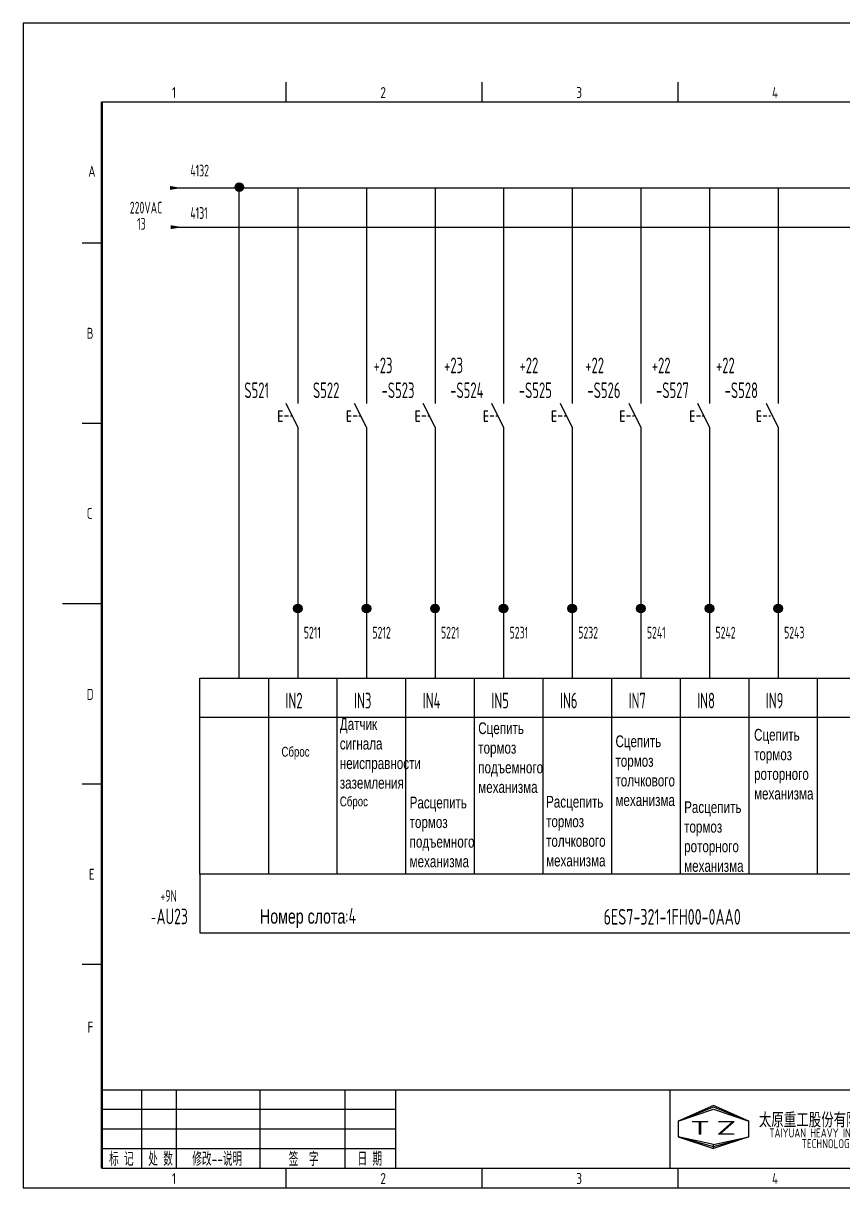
# Model space of a CAD drawing. Extents: x -2005 to 7010, y -1792 to 2924.
# Drawn here: x 1540.3 to 1749.5, y 436.6 to 733.6 of the extents above; entities that cross this region are included whole.
import ezdxf
from ezdxf.enums import TextEntityAlignment as Align

# ---------------------------------------------------------------- set-up
doc = ezdxf.new("R2010")
doc.units = 0
doc.header["$LTSCALE"] = 2
doc.linetypes.add('DASHED2', pattern=[0.375, 0.25, -0.125])
doc.layers.get('0').update_dxf_attribs({"linetype": 'CONTINUOUS'})
doc.layers.add('01', color=7, linetype='CONTINUOUS')
doc.layers.add('CONTINUOUS', color=7, linetype='CONTINUOUS')
doc.styles.add('ROMAN', font='ROMANC.shx', dxfattribs={"width": 0.7, "height": 0.7})
doc.styles.get("Standard").update_dxf_attribs({"font": 'isocp.shx', "width": 0.707, "bigfont": 'dfst.shx'})

msp = doc.modelspace()

# ---------------------------------------------------------------- hatches: boundary and pattern name
at = {"layer": 'CONTINUOUS'}
h = msp.add_hatch(color=256, dxfattribs=at)
edge = h.paths.add_edge_path()
edge.add_arc((1595.37, 691.73), 1.1, 0, 360)
h = msp.add_hatch(color=256, dxfattribs=at)
edge = h.paths.add_edge_path()
edge.add_arc((1610.28, 584.28), 1.1, 0, 360)
h = msp.add_hatch(color=256, dxfattribs=at)
edge = h.paths.add_edge_path()
edge.add_arc((1627.78, 584.28), 1.1, 0, 360)
h = msp.add_hatch(color=256, dxfattribs=at)
edge = h.paths.add_edge_path()
edge.add_arc((1645.28, 584.28), 1.1, 0, 360)
h = msp.add_hatch(color=256, dxfattribs=at)
edge = h.paths.add_edge_path()
edge.add_arc((1662.78, 584.28), 1.1, 0, 360)
h = msp.add_hatch(color=256, dxfattribs=at)
edge = h.paths.add_edge_path()
edge.add_arc((1680.28, 584.28), 1.1, 0, 360)
h = msp.add_hatch(color=256, dxfattribs=at)
edge = h.paths.add_edge_path()
edge.add_arc((1697.78, 584.28), 1.1, 0, 360)
h = msp.add_hatch(color=256, dxfattribs=at)
edge = h.paths.add_edge_path()
edge.add_arc((1715.28, 584.28), 1.1, 0, 360)
h = msp.add_hatch(color=256, dxfattribs=at)
edge = h.paths.add_edge_path()
edge.add_arc((1732.78, 584.28), 1.1, 0, 360)

# ---------------------------------------------------------------- linework, layer by layer
at = {"layer": '01', "linetype": 'ByBlock', "ltscale": 2}
for p, q in [((1595.28, 691.56), (1595.28, 566.56)), ((1610.28, 691.56), (1610.28, 636.56)), ((1627.78, 691.56), (1627.78, 636.56)), ((1645.28, 691.56), (1645.28, 636.56)), ((1662.78, 691.56), (1662.78, 636.56)), ((1680.28, 691.56), (1680.28, 636.56)), ((1697.78, 691.56), (1697.78, 636.56)), ((1715.28, 691.56), (1715.28, 636.56)), ((1732.78, 691.56), (1732.78, 636.56)), ((1627.78, 626.56), (1627.78, 566.56)), ((1645.28, 626.56), (1645.28, 566.56)), ((1662.78, 626.56), (1662.78, 566.56)), ((1680.28, 626.56), (1680.28, 566.56)), ((1697.78, 626.56), (1697.78, 566.56)), ((1715.28, 626.56), (1715.28, 566.56)), ((1732.78, 626.56), (1732.78, 566.56)), ((1602.78, 566.56), (1602.78, 516.56)), ((1620.28, 566.56), (1620.28, 516.56)), ((1637.78, 566.56), (1637.78, 516.56)), ((1655.28, 566.56), (1655.28, 516.56)), ((1672.78, 566.56), (1672.78, 516.56)), ((1690.28, 566.56), (1690.28, 516.56)), ((1707.78, 566.56), (1707.78, 516.56)), ((1725.28, 566.56), (1725.28, 516.56)), ((1725.28, 566.56), (1725.28, 516.56)), ((1742.78, 566.56), (1742.78, 516.56)), ((1585.28, 556.56), (1917.78, 556.56)), ((1585.28, 516.56), (1585.28, 501.56)), ((1585.28, 501.56), (1917.78, 501.56))]:
    msp.add_line(p, q, dxfattribs=at)
at = {"layer": '01', "linetype": 'Continuous', "ltscale": 2}
for p, q in [((1605.37, 634.68), (1606.36, 634.68)), ((1622.86, 634.68), (1623.85, 634.68)), ((1640.38, 634.68), (1641.37, 634.68)), ((1657.79, 634.68), (1658.78, 634.68)), ((1675.17, 634.68), (1676.16, 634.68)), ((1692.58, 634.68), (1693.57, 634.68)), ((1710.42, 634.68), (1711.41, 634.68)), ((1727.41, 634.68), (1728.4, 634.68)), ((1605.37, 632.07), (1606.36, 632.07)), ((1622.86, 632.07), (1623.85, 632.07)), ((1640.38, 632.07), (1641.37, 632.07)), ((1657.79, 632.07), (1658.78, 632.07)), ((1675.17, 632.07), (1676.16, 632.07)), ((1692.58, 632.07), (1693.57, 632.07)), ((1710.42, 632.07), (1711.41, 632.07)), ((1727.41, 632.07), (1728.4, 632.07))]:
    msp.add_line(p, q, dxfattribs=at)
at = {"layer": '01', "linetype": 'DASHED2', "ltscale": 2}
for p, q in [((1605.4, 633.45), (1608.83, 633.45)), ((1622.89, 633.45), (1626.32, 633.45)), ((1640.41, 633.45), (1643.84, 633.45)), ((1657.81, 633.45), (1661.25, 633.45)), ((1675.19, 633.45), (1678.63, 633.45)), ((1692.61, 633.45), (1696.04, 633.45)), ((1710.45, 633.45), (1713.88, 633.45)), ((1727.44, 633.45), (1730.87, 633.45))]:
    msp.add_line(p, q, dxfattribs=at)
at = {"layer": '01', "linetype": 'ByBlock', "ltscale": 2}
msp.add_lwpolyline([(1585.28, 566.56), (1917.78, 566.56), (1917.78, 516.56), (1585.28, 516.56)], close=True, dxfattribs=at)
at = {"layer": 'CONTINUOUS', "color": 3}
for p, q in [((1960.28, 733.56), (1540.28, 733.56)), ((1540.28, 733.56), (1540.28, 436.56)), ((1540.28, 436.56), (1960.28, 436.56))]:
    msp.add_line(p, q, dxfattribs=at)
at = {"layer": 'CONTINUOUS', "linetype": 'Continuous'}
for p, q in [((1607.28, 713.56), (1607.28, 718.56)), ((1657.28, 713.56), (1657.28, 718.56)), ((1707.28, 713.56), (1707.28, 718.56)), ((1555.28, 677.56), (1560.28, 677.56)), ((1555.28, 631.56), (1560.28, 631.56)), ((1550.28, 585.56), (1560.28, 585.56)), ((1555.28, 539.56), (1560.28, 539.56)), ((1555.28, 493.56), (1560.28, 493.56)), ((1560.28, 461.56), (1955.28, 461.56)), ((1570.55, 441.56), (1570.55, 461.56)), ((1579.38, 441.56), (1579.38, 461.56)), ((1600.62, 461.56), (1600.62, 441.56)), ((1622.28, 461.56), (1622.28, 441.56)), ((1635.28, 441.56), (1635.28, 461.56)), ((1705.28, 441.56), (1705.28, 461.56)), ((1716.28, 457.56), (1707.28, 453.56)), ((1725.28, 453.56), (1716.28, 457.56)), ((1560.28, 456.56), (1635.28, 456.56)), ((1716.28, 457.06), (1707.28, 453.56)), ((1707.28, 453.56), (1716.28, 456.56)), ((1725.28, 453.56), (1716.28, 457.06)), ((1716.28, 456.56), (1725.28, 453.56)), ((1560.28, 451.56), (1635.28, 451.56)), ((1707.28, 453.56), (1707.28, 449.56)), ((1725.28, 449.56), (1725.28, 453.56)), ((1707.28, 449.56), (1716.28, 446.56)), ((1716.28, 447.56), (1707.28, 449.56)), ((1707.28, 449.56), (1716.28, 447.06)), ((1716.28, 447.06), (1725.28, 449.56)), ((1725.28, 449.56), (1716.28, 446.56)), ((1716.28, 447.56), (1725.28, 449.56)), ((1560.28, 446.56), (1635.28, 446.56)), ((1716.28, 446.56), (1716.28, 447.56)), ((1716.28, 446.56), (1716.28, 447.56)), ((1607.28, 436.56), (1607.28, 441.56)), ((1657.28, 436.56), (1657.28, 441.56)), ((1707.28, 436.56), (1707.28, 441.56))]:
    msp.add_line(p, q, dxfattribs=at)
at = {"layer": 'CONTINUOUS'}
for p, q in [((1560.28, 713.56), (1955.28, 713.56)), ((1579.76, 691.56), (1925.28, 691.56)), ((1579.76, 681.56), (1925.28, 681.56)), ((1610.28, 638.56), (1610.28, 636.56)), ((1627.78, 638.56), (1627.78, 636.56)), ((1645.28, 638.56), (1645.28, 636.56)), ((1662.78, 638.56), (1662.78, 636.56)), ((1680.28, 638.56), (1680.28, 636.56)), ((1697.78, 638.56), (1697.78, 636.56)), ((1715.28, 638.56), (1715.28, 636.56)), ((1732.78, 638.56), (1732.78, 636.56)), ((1610.28, 630.56), (1607.28, 636.56)), ((1627.78, 630.56), (1624.78, 636.56)), ((1645.28, 630.56), (1642.28, 636.56)), ((1662.78, 630.56), (1659.78, 636.56)), ((1680.28, 630.56), (1677.28, 636.56)), ((1697.78, 630.56), (1694.78, 636.56)), ((1715.28, 630.56), (1712.28, 636.56)), ((1732.78, 630.56), (1729.78, 636.56)), ((1605.37, 634.68), (1605.37, 632.22)), ((1622.86, 634.68), (1622.86, 632.22)), ((1640.38, 634.68), (1640.38, 632.22)), ((1657.79, 634.68), (1657.79, 632.22)), ((1675.17, 634.68), (1675.17, 632.22)), ((1692.58, 634.68), (1692.58, 632.22)), ((1710.42, 634.68), (1710.42, 632.22)), ((1727.41, 634.68), (1727.41, 632.22)), ((1610.28, 630.56), (1610.28, 626.56)), ((1627.78, 630.56), (1627.78, 624.56)), ((1645.28, 630.56), (1645.28, 624.56)), ((1662.78, 630.56), (1662.78, 626.56)), ((1680.28, 630.56), (1680.28, 624.56)), ((1697.78, 630.56), (1697.78, 626.56)), ((1715.28, 630.56), (1715.28, 624.56)), ((1732.78, 630.56), (1732.78, 626.56)), ((1610.28, 626.56), (1610.28, 566.56)), ((1560.28, 441.56), (1955.28, 441.56))]:
    msp.add_line(p, q, dxfattribs=at)
at = {"layer": 'CONTINUOUS', "lineweight": 50}
msp.add_line((1560.28, 713.56), (1560.28, 441.56), dxfattribs=at)
at = {"layer": 'CONTINUOUS'}
for centre in [(1595.37, 691.73), (1610.28, 584.28), (1627.78, 584.28), (1645.28, 584.28), (1662.78, 584.28), (1680.28, 584.28), (1697.78, 584.28), (1715.28, 584.28), (1732.78, 584.28)]:
    msp.add_circle(centre, 1.1, dxfattribs=at)
for points in [[(1577.65, 692.06), (1577.65, 691.06), (1580.65, 691.56)], [(1577.84, 682.06), (1577.84, 681.06), (1580.84, 681.56)]]:
    msp.add_solid(points, dxfattribs=at)

# ---------------------------------------------------------------- texts
at = {"linetype": 'ByBlock', "ltscale": 2, "width": 0.67}
for s, p in [('+9N', (1575.27, 509.5)), ('-', (1572.9, 504.01))]:
    msp.add_text(s, height=3, dxfattribs=at).set_placement(p)
at = {"layer": '01', "linetype": 'DASHED2', "ltscale": 2, "width": 13.0176, "attachment_point": 1}
for s, insert, char_height in [('{\\fArial|b0|i0|c204|p34;\\H1.2x;Датчик сигнала неисправности заземления\\fArial|b0|i0|c0|p34;\\H0.83333x;\\P\\fArial|b0|i0|c204|p34;Сброс}', (1621, 556.33), 2.5), ('{\\fArial|b0|i0|c204|p34;Сцепить тормоз подъемного механизма}', (1656.31, 555.26), 3), ('{\\fArial|b0|i0|c204|p34;Сцепить тормоз роторного механизма}', (1726.65, 553.58), 3), ('{\\fArial|b0|i0|c204|p34;Сцепить тормоз толчкового механизма}', (1691.31, 551.92), 3), ('{\\fArial|b0|i0|c204|p34;Сброс}', (1606.11, 549.01), 2.5), ('{\\fArial|b0|i0|c204|p34;Расцепить тормоз подъемного механизма}', (1638.81, 536.3), 3), ('{\\fArial|b0|i0|c204|p34;Расцепить тормоз толчкового механизма}', (1673.61, 536.51), 3), ('{\\fArial|b0|i0|c204|p34;Расцепить тормоз роторного механизма}', (1708.82, 535.13), 3)]:
    msp.add_mtext(s, dxfattribs=dict(at, insert=insert, char_height=char_height))
at = {"layer": 'CONTINUOUS', "linetype": 'Continuous', "style": 'ROMAN'}
for s, height, width, p in [('1', 2.8, 0.7, (1578.2, 714.5)), ('2', 2.8, 0.7, (1631.36, 714.5)), ('3', 2.8, 0.7, (1681.34, 714.5)), ('4', 2.8, 0.7, (1731.23, 714.5)), ('A', 2.8, 0.7, (1556.84, 694.41)), ('B', 2.8, 0.7, (1556.45, 653.09)), ('C', 2.8, 0.7, (1556.45, 607.15)), ('D', 2.8, 0.7, (1556.45, 560.98)), ('E', 2.8, 0.7, (1557.01, 515.09)), ('F', 2.8, 0.7, (1556.66, 476.09)), ('T', 3.5, 1.8, (1710.28, 450.06)), ('Z', 3.5, 1.8, (1716.98, 450.06)), ('1', 2.8, 0.7, (1578.2, 437.5)), ('2', 2.8, 0.7, (1631.36, 437.5)), ('3', 2.8, 0.7, (1681.34, 437.5)), ('4', 2.8, 0.7, (1731.23, 437.5))]:
    msp.add_text(s, height=height, dxfattribs=dict(at, width=width)).set_placement(p)
at = {"layer": 'CONTINUOUS', "width": 0.67}
for s, p in [('4132', (1582.88, 694.49)), ('4131', (1582.88, 683.66)), ('5211', (1611.81, 576.64)), ('5212', (1629.31, 576.64)), ('5221', (1646.81, 576.64)), ('5231', (1664.31, 576.64)), ('5232', (1681.81, 576.64)), ('5241', (1699.31, 576.64)), ('5242', (1716.81, 576.64)), ('5243', (1734.31, 576.64))]:
    msp.add_text(s, height=3, dxfattribs=at).set_placement(p)
at = {"layer": 'CONTINUOUS', "color": 1, "width": 0.67}
for s, p in [('220VAC', (1567.45, 685.04)), ('13', (1569.31, 680.91))]:
    msp.add_text(s, height=3, dxfattribs=at).set_placement(p)
at = {"layer": 'CONTINUOUS', "color": 3, "width": 0.65052}
for s, p in [('+23', (1629.6, 644.3)), ('+23', (1647.6, 644.3)), ('+22', (1666.83, 644.3)), ('+22', (1683.6, 644.3)), ('+22', (1700.57, 644.3)), ('+22', (1716.94, 644.3))]:
    msp.add_text(s, height=4, dxfattribs=at).set_placement(p)
at = {"layer": 'CONTINUOUS', "color": 0}
for s, width, p in [('S521', 0.65052, (1596.65, 637.96)), ('S522', 0.65052, (1614.15, 637.96)), ('-S523', 0.65052, (1631.65, 637.96)), ('-S524', 0.65052, (1649.15, 637.96)), ('-S525', 0.65052, (1666.65, 637.96)), ('-S526', 0.65052, (1684.15, 637.96)), ('-S527', 0.65052, (1701.65, 637.96)), ('-S528', 0.65052, (1719.15, 637.96)), ('IN2', 0.65052, (1607.15, 558.81)), ('IN3', 0.65052, (1624.65, 558.81)), ('IN4', 0.65052, (1642.15, 558.81)), ('IN5', 0.65052, (1659.65, 558.81)), ('IN6', 0.65052, (1677.15, 558.81)), ('IN7', 0.65052, (1694.65, 558.81)), ('IN8', 0.65052, (1712.15, 558.81)), ('IN9', 0.65052, (1729.65, 558.81)), ('AU23', 0.707, (1574.26, 503.76))]:
    msp.add_text(s, height=4, dxfattribs=dict(at, width=width)).set_placement(p)
at = {"layer": 'CONTINUOUS', "color": 0, "width": 0.655392}
msp.add_text('6ES7-321-1FH00-0AA0', height=4, dxfattribs=at).set_placement((1688.27, 503.65), (1723.27, 503.65), align=Align.FIT)
at = {"layer": 'CONTINUOUS', "width": 0.67}
for s, p in [('标 记', (1565.28, 444.06)), ('处 数', (1575.28, 444.06)), ('修改--说明', (1589.74, 444.06)), ('签  字', (1611.77, 444.06)), ('日 期', (1628.65, 444.06))]:
    msp.add_text(s, height=3.5, dxfattribs=at).set_placement(p, align=Align.MIDDLE)
at = {"layer": 'CONTINUOUS', "color": 0, "insert": (1600.64, 505.36), "char_height": 4, "width": 130, "attachment_point": 4}
msp.add_mtext('{\\fArial|b0|i0|c204|p34;\\H0.9167x;\\C256;Номер слота}:4', dxfattribs=at)
at = {"layer": 'CONTINUOUS', "insert": (1750.14, 451.12), "char_height": 3.3, "width": 50, "attachment_point": 5, "line_spacing_factor": 0.7125}
msp.add_mtext('{\\f宋体|b0|i0|c134|p2;太原重工股份有限公司技术中心\\P\\Fromans.shx;\\H0.6969x;TAIYUAN HEAVY INDUSTRY CO., LTD\\PTECHNOLOGY CENTER}', dxfattribs=at)

doc.saveas('drawing.dxf')
